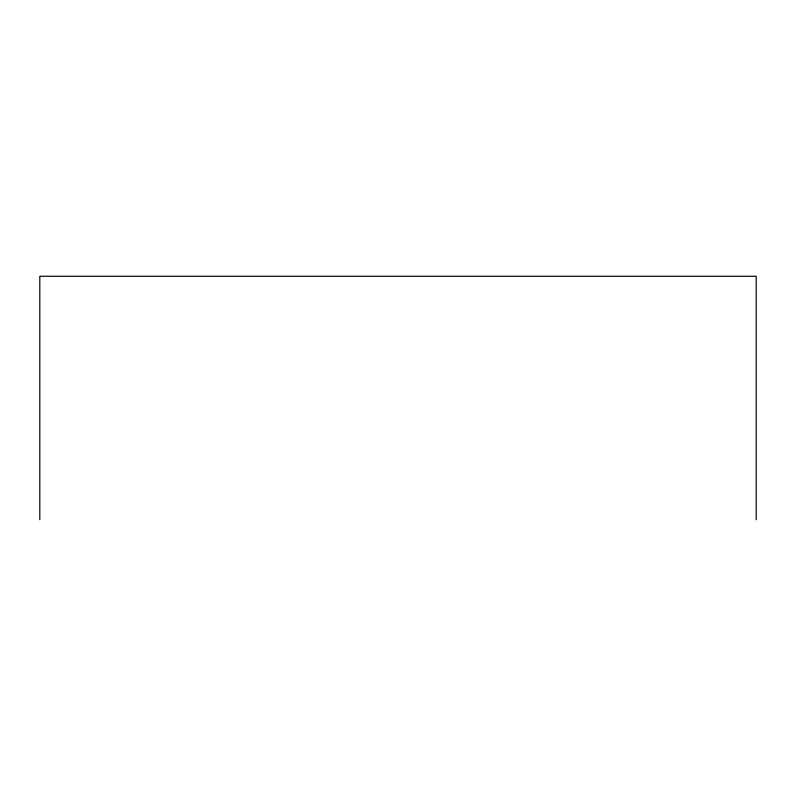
<?xml version="1.0" encoding="UTF-8"?>
<svg xmlns="http://www.w3.org/2000/svg" width="796" height="796" viewBox="0 0 796 796"><rect width="100%" height="100%" fill="white"/><g stroke="black" fill="none" stroke-linecap="round" stroke-linejoin="round"><path stroke-width="1.19" d="M756.2 519.728L756.2 276.272L39.8 276.272L39.8 519.728"/></g></svg>
